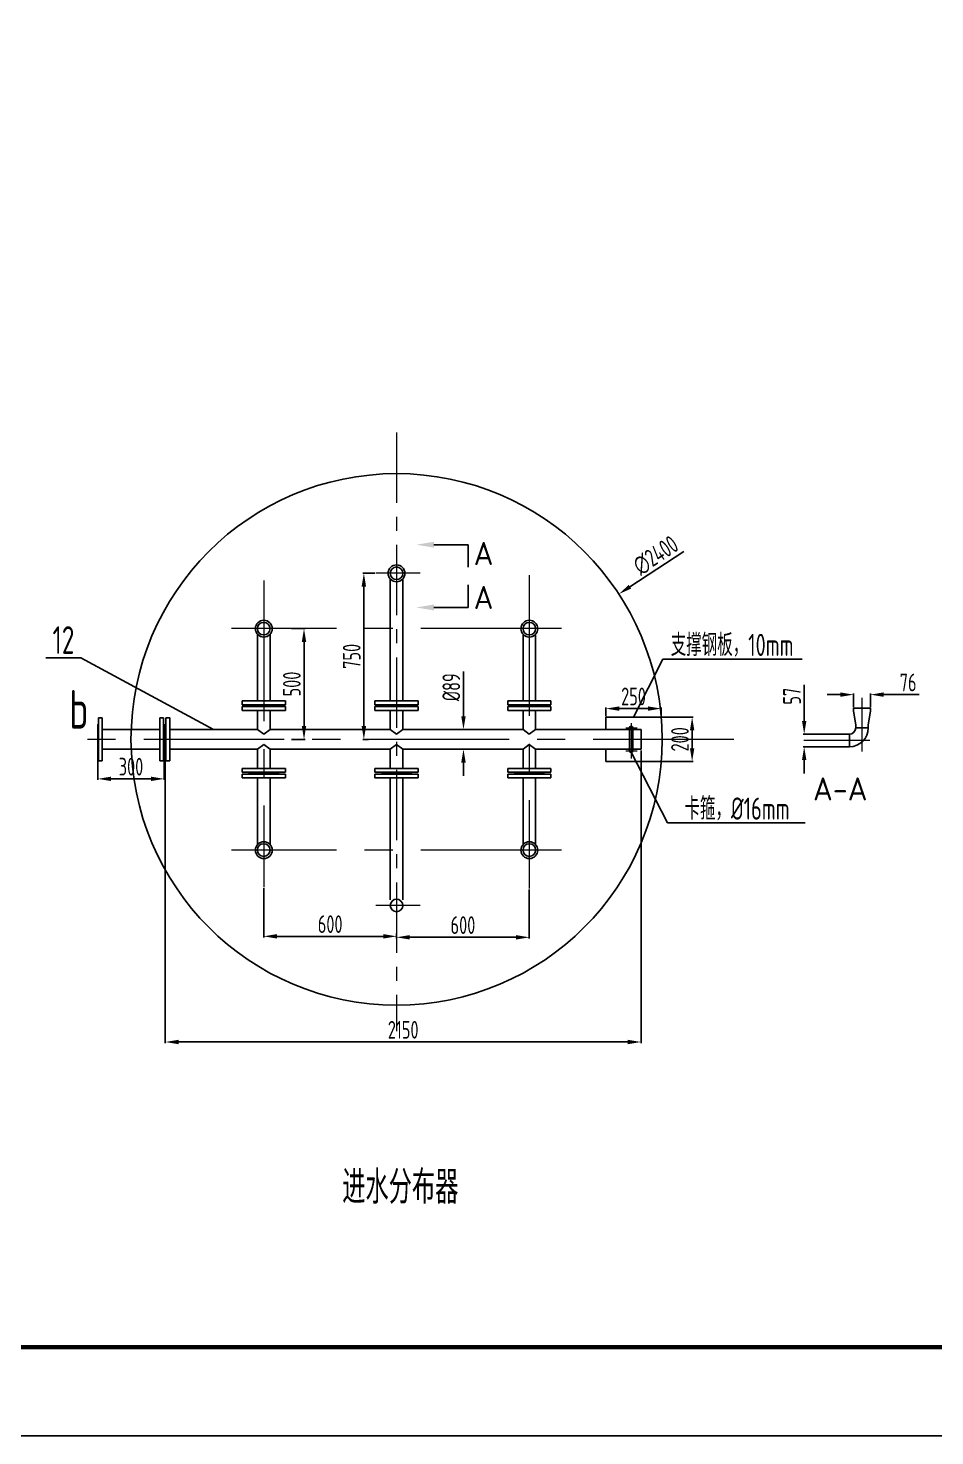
# Model space of a CAD drawing. Header units: millimetres. Extents: x -698490 to -638799, y 1500932 to 3009043.
# Drawn here: x -653196 to -649098, y 1500932 to 1507289 of the extents above; entities that cross this region are included whole.
import ezdxf

# ---------------------------------------------------------------- set-up
doc = ezdxf.new("R2010")
doc.units = ezdxf.units.MM
doc.header["$LTSCALE"] = 100
doc.header["$MEASUREMENT"] = 0
doc.linetypes.add('CENTER', pattern=[50.8, 31.75, -6.35, 6.35, -6.35])
doc.layers.get('0').update_dxf_attribs({"linetype": 'CONTINUOUS'})
doc.layers.get('DEFPOINTS').update_dxf_attribs({"linetype": 'CONTINUOUS'})
doc.layers.add('DIM', color=3, linetype='CONTINUOUS')
doc.layers.add('文字', color=7, linetype='CONTINUOUS')
for name, color, linetype, lineweight in [('中心线虚线', 1, 'CENTER', 13), ('图框线层', 1, 'CONTINUOUS', 60), ('标注', 3, 'CONTINUOUS', 15), ('设备', 4, 'CONTINUOUS', 25)]:
    doc.layers.add(name, color=color, linetype=linetype, lineweight=lineweight)
doc.styles.get("Standard").update_dxf_attribs({"font": 'tssdeng.shx', "width": 0.7, "bigfont": 'hztxt.shx'})
doc.styles.add('尺寸标注', font='Tssdeng.shx', dxfattribs={"width": 0.7, "bigfont": 'hztxt.shx'})
doc.dimstyles.new('ISO-100', dxfattribs={"dimtxt": 80, "dimasz": 60, "dimexe": 5, "dimexo": 5, "dimgap": 15, "dimtad": 1, "dimdec": 0, "dimzin": 0, "dimdsep": 46, "dimtxsty": 'Standard', "dimcen": 0, "dimadec": 0, "dimazin": 0, "dimtfac": 1, "dimtdec": 0, "dimtofl": 0, "dimtmove": 0, "dimatfit": 3, "dimfxl": 0, "dimtolj": 1, "dimtzin": 0, "dimarcsym": 0})

# ---------------------------------------------------------------- blocks, each defined once
blk = doc.blocks.new('*D85')
at = {"layer": 'DEFPOINTS', "color": 0}
for p in [(-650526.6, 1504733.3), (-652535.8, 1503420.6)]:
    blk.add_point(p, dxfattribs=at)
at = {"layer": '标注', "color": 0, "lineweight": -2, "ltscale": 0.5}
blk.add_line((-650233.3, 1504924.9), (-650476.4, 1504766.1), dxfattribs=at)
at = {"layer": '标注', "color": 0}
blk.add_solid([(-650481.8, 1504774.5), (-650470.9, 1504757.7), (-650526.6, 1504733.3)], dxfattribs=at)
at = {"layer": '标注', "color": 0, "ltscale": 0.5, "insert": (-650359.8, 1504908), "char_height": 80, "attachment_point": 5, "rotation": 33.1583}
blk.add_mtext('\\A1;∅2400', dxfattribs=at)
blk = doc.blocks.new('*D88')
at = {"layer": 'DEFPOINTS', "color": 0}
for p in [(-649689.1, 1504100.4), (-649600.7, 1504100.4), (-649594.9, 1504043.4)]:
    blk.add_point(p, dxfattribs=at)
at = {"layer": '标注', "color": 0, "lineweight": -2, "ltscale": 0.5}
for p, q in [((-649689.1, 1504160.4), (-649689.1, 1504323.6)), ((-649605.7, 1504100.4), (-649694.1, 1504100.4)), ((-649599.9, 1504043.4), (-649694.1, 1504043.4)), ((-649689.1, 1503983.4), (-649689.1, 1503923.4))]:
    blk.add_line(p, q, dxfattribs=at)
at = {"layer": '标注', "color": 0}
for points in [[(-649699.1, 1504160.4), (-649679.1, 1504160.4), (-649689.1, 1504100.4)], [(-649679.1, 1503983.4), (-649699.1, 1503983.4), (-649689.1, 1504043.4)]]:
    blk.add_solid(points, dxfattribs=at)
at = {"layer": '标注', "color": 0, "ltscale": 0.5, "insert": (-649744.1, 1504272), "char_height": 80, "attachment_point": 5, "rotation": 90}
blk.add_mtext('\\A1;57', dxfattribs=at)
blk = doc.blocks.new('*D89')
at = {"layer": 'DEFPOINTS', "color": 0}
for p in [(-649389.8, 1504279), (-649465.8, 1504217.9), (-649389.8, 1504217.9)]:
    blk.add_point(p, dxfattribs=at)
at = {"layer": '标注', "color": 0, "lineweight": -2, "ltscale": 0.5}
for p, q in [((-649525.8, 1504279), (-649585.8, 1504279)), ((-649465.8, 1504222.9), (-649465.8, 1504284)), ((-649389.8, 1504222.9), (-649389.8, 1504284)), ((-649329.8, 1504279), (-649168.8, 1504279))]:
    blk.add_line(p, q, dxfattribs=at)
at = {"layer": '标注', "color": 0}
for points in [[(-649525.8, 1504269), (-649525.8, 1504289), (-649465.8, 1504279)], [(-649329.8, 1504289), (-649329.8, 1504269), (-649389.8, 1504279)]]:
    blk.add_solid(points, dxfattribs=at)
at = {"layer": '标注', "color": 0, "ltscale": 0.5, "insert": (-649219.3, 1504334), "char_height": 80, "attachment_point": 5}
blk.add_mtext('\\A1;76', dxfattribs=at)
blk = doc.blocks.new('*D98')
at = {"layer": 'DEFPOINTS', "color": 0}
for p in [(-652881.2, 1504076.9), (-652581.2, 1504076.9), (-652581.2, 1503898.7)]:
    blk.add_point(p, dxfattribs=at)
at = {"layer": '标注', "color": 0, "lineweight": -2, "ltscale": 0.5}
for p, q in [((-652881.2, 1504071.9), (-652881.2, 1503893.7)), ((-652581.2, 1504071.9), (-652581.2, 1503893.7)), ((-652821.2, 1503898.7), (-652641.2, 1503898.7))]:
    blk.add_line(p, q, dxfattribs=at)
at = {"layer": '标注', "color": 0}
for points in [[(-652821.2, 1503908.7), (-652821.2, 1503888.7), (-652881.2, 1503898.7)], [(-652641.2, 1503888.7), (-652641.2, 1503908.7), (-652581.2, 1503898.7)]]:
    blk.add_solid(points, dxfattribs=at)
at = {"layer": '标注', "color": 0, "ltscale": 0.5, "insert": (-652731.2, 1503953.7), "char_height": 80, "attachment_point": 5}
blk.add_mtext('\\A1;300', dxfattribs=at)
blk = doc.blocks.new('*D99')
at = {"layer": 'DEFPOINTS', "color": 0}
for p in [(-650340.7, 1504177.2), (-650340.7, 1503977.2), (-650195.4, 1503977.2)]:
    blk.add_point(p, dxfattribs=at)
at = {"layer": '标注', "color": 0, "lineweight": -2, "ltscale": 0.5}
for p, q in [((-650335.7, 1504177.2), (-650190.4, 1504177.2)), ((-650195.4, 1504117.2), (-650195.4, 1504037.2)), ((-650335.7, 1503977.2), (-650190.4, 1503977.2))]:
    blk.add_line(p, q, dxfattribs=at)
at = {"layer": '标注', "color": 0}
for points in [[(-650185.4, 1504117.2), (-650205.4, 1504117.2), (-650195.4, 1504177.2)], [(-650205.4, 1504037.2), (-650185.4, 1504037.2), (-650195.4, 1503977.2)]]:
    blk.add_solid(points, dxfattribs=at)
at = {"layer": '标注', "color": 0, "ltscale": 0.5, "insert": (-650250.4, 1504077.2), "char_height": 80, "attachment_point": 5, "rotation": 90}
blk.add_mtext('\\A1;200', dxfattribs=at)
blk = doc.blocks.new('*D100')
at = {"layer": 'DEFPOINTS', "color": 0}
for p in [(-650335.4, 1504215.9), (-650585, 1504177.2), (-650335.4, 1504176.7)]:
    blk.add_point(p, dxfattribs=at)
at = {"layer": '标注', "color": 0, "lineweight": -2, "ltscale": 0.5}
for p, q in [((-650585, 1504182.2), (-650585, 1504220.9)), ((-650525, 1504215.9), (-650395.4, 1504215.9)), ((-650335.4, 1504181.7), (-650335.4, 1504220.9))]:
    blk.add_line(p, q, dxfattribs=at)
at = {"layer": '标注', "color": 0}
for points in [[(-650525, 1504225.9), (-650525, 1504205.9), (-650585, 1504215.9)], [(-650395.4, 1504205.9), (-650395.4, 1504225.9), (-650335.4, 1504215.9)]]:
    blk.add_solid(points, dxfattribs=at)
at = {"layer": '标注', "color": 0, "ltscale": 0.5, "insert": (-650460.2, 1504270.9), "char_height": 80, "attachment_point": 5}
blk.add_mtext('\\A1;250', dxfattribs=at)
blk = doc.blocks.new('*D101')
at = {"layer": 'DEFPOINTS', "color": 0}
for p in [(-652576.1, 1504047.8), (-650426.3, 1504032.4), (-650426.3, 1502710.4)]:
    blk.add_point(p, dxfattribs=at)
at = {"layer": '标注', "color": 0, "lineweight": -2, "ltscale": 0.5}
for p, q in [((-652576.1, 1504042.8), (-652576.1, 1502705.4)), ((-650426.3, 1504027.4), (-650426.3, 1502705.4)), ((-652516.1, 1502710.4), (-650486.3, 1502710.4))]:
    blk.add_line(p, q, dxfattribs=at)
at = {"layer": '标注', "color": 0}
for points in [[(-652516.1, 1502720.4), (-652516.1, 1502700.4), (-652576.1, 1502710.4)], [(-650486.3, 1502700.4), (-650486.3, 1502720.4), (-650426.3, 1502710.4)]]:
    blk.add_solid(points, dxfattribs=at)
at = {"layer": '标注', "color": 0, "ltscale": 0.5, "insert": (-651501.2, 1502765.4), "char_height": 80, "attachment_point": 5}
blk.add_mtext('\\A1;2150', dxfattribs=at)
blk = doc.blocks.new('*D102')
at = {"layer": 'DEFPOINTS', "color": 0}
for p in [(-652131.2, 1503409.7), (-651531.2, 1503204.9), (-651531.2, 1503187.5)]:
    blk.add_point(p, dxfattribs=at)
at = {"layer": '标注', "color": 0, "lineweight": -2, "ltscale": 0.5}
for p, q in [((-652131.2, 1503404.7), (-652131.2, 1503182.5)), ((-651531.2, 1503199.9), (-651531.2, 1503182.5)), ((-652071.2, 1503187.5), (-651591.2, 1503187.5))]:
    blk.add_line(p, q, dxfattribs=at)
at = {"layer": '标注', "color": 0}
for points in [[(-652071.2, 1503197.5), (-652071.2, 1503177.5), (-652131.2, 1503187.5)], [(-651591.2, 1503177.5), (-651591.2, 1503197.5), (-651531.2, 1503187.5)]]:
    blk.add_solid(points, dxfattribs=at)
at = {"layer": '标注', "color": 0, "ltscale": 0.5, "insert": (-651831.2, 1503242.5), "char_height": 80, "attachment_point": 5}
blk.add_mtext('\\A1;600', dxfattribs=at)
blk = doc.blocks.new('*D103')
at = {"layer": 'DEFPOINTS', "color": 0}
for p in [(-650931.2, 1503403.5), (-651531.2, 1503204.9), (-650931.2, 1503183.1)]:
    blk.add_point(p, dxfattribs=at)
at = {"layer": '标注', "color": 0, "lineweight": -2, "ltscale": 0.5}
for p, q in [((-650931.2, 1503398.5), (-650931.2, 1503178.1)), ((-651531.2, 1503199.9), (-651531.2, 1503178.1)), ((-651471.2, 1503183.1), (-650991.2, 1503183.1))]:
    blk.add_line(p, q, dxfattribs=at)
at = {"layer": '标注', "color": 0}
for points in [[(-651471.2, 1503193.1), (-651471.2, 1503173.1), (-651531.2, 1503183.1)], [(-650991.2, 1503173.1), (-650991.2, 1503193.1), (-650931.2, 1503183.1)]]:
    blk.add_solid(points, dxfattribs=at)
at = {"layer": '标注', "color": 0, "ltscale": 0.5, "insert": (-651231.2, 1503238.1), "char_height": 80, "attachment_point": 5}
blk.add_mtext('\\A1;600', dxfattribs=at)
blk = doc.blocks.new('*D104')
at = {"layer": 'DEFPOINTS', "color": 0}
for p in [(-652010.3, 1504576.9), (-651949.3, 1504576.9), (-652010.3, 1504076.9)]:
    blk.add_point(p, dxfattribs=at)
at = {"layer": '标注', "color": 0, "lineweight": -2, "ltscale": 0.5}
for p, q in [((-652005.3, 1504576.9), (-651944.3, 1504576.9)), ((-651949.3, 1504136.9), (-651949.3, 1504516.9)), ((-652005.3, 1504076.9), (-651944.3, 1504076.9))]:
    blk.add_line(p, q, dxfattribs=at)
at = {"layer": '标注', "color": 0}
for points in [[(-651939.3, 1504516.9), (-651959.3, 1504516.9), (-651949.3, 1504576.9)], [(-651959.3, 1504136.9), (-651939.3, 1504136.9), (-651949.3, 1504076.9)]]:
    blk.add_solid(points, dxfattribs=at)
at = {"layer": '标注', "color": 0, "ltscale": 0.5, "insert": (-652004.3, 1504326.9), "char_height": 80, "attachment_point": 5, "rotation": 90}
blk.add_mtext('\\A1;500', dxfattribs=at)
blk = doc.blocks.new('*D105')
at = {"layer": 'DEFPOINTS', "color": 0}
for p in [(-651678.9, 1504826.9), (-651624.2, 1504826.9), (-651652.7, 1504076.9)]:
    blk.add_point(p, dxfattribs=at)
at = {"layer": '标注', "color": 0, "lineweight": -2, "ltscale": 0.5}
for p, q in [((-651629.2, 1504826.9), (-651683.9, 1504826.9)), ((-651678.9, 1504136.9), (-651678.9, 1504766.9)), ((-651657.7, 1504076.9), (-651683.9, 1504076.9))]:
    blk.add_line(p, q, dxfattribs=at)
at = {"layer": '标注', "color": 0}
for points in [[(-651668.9, 1504766.9), (-651688.9, 1504766.9), (-651678.9, 1504826.9)], [(-651688.9, 1504136.9), (-651668.9, 1504136.9), (-651678.9, 1504076.9)]]:
    blk.add_solid(points, dxfattribs=at)
at = {"layer": '标注', "color": 0, "ltscale": 0.5, "insert": (-651733.9, 1504451.9), "char_height": 80, "attachment_point": 5, "rotation": 90}
blk.add_mtext('\\A1;750', dxfattribs=at)
blk = doc.blocks.new('*D111')
at = {"layer": 'DEFPOINTS', "color": 0}
for p in [(-651231.2, 1504121.4), (-651228.7, 1504121.4), (-651231.2, 1504032.4)]:
    blk.add_point(p, dxfattribs=at)
at = {"layer": '标注', "color": 0, "lineweight": -2, "ltscale": 0.5}
for p, q in [((-651228.7, 1504181.4), (-651228.7, 1504383.4)), ((-651226.2, 1504121.4), (-651223.7, 1504121.4)), ((-651226.2, 1504032.4), (-651223.7, 1504032.4)), ((-651228.7, 1503972.4), (-651228.7, 1503912.4))]:
    blk.add_line(p, q, dxfattribs=at)
at = {"layer": '标注', "color": 0}
for points in [[(-651238.7, 1504181.4), (-651218.7, 1504181.4), (-651228.7, 1504121.4)], [(-651218.7, 1503972.4), (-651238.7, 1503972.4), (-651228.7, 1504032.4)]]:
    blk.add_solid(points, dxfattribs=at)
at = {"layer": '标注', "color": 0, "ltscale": 0.5, "insert": (-651283.7, 1504312.4), "char_height": 80, "attachment_point": 5, "rotation": 90}
blk.add_mtext('\\A1;%%C89', dxfattribs=at)

msp = doc.modelspace()

# ---------------------------------------------------------------- linework, layer by layer
at = {"color": 1}
for p, q in [((-652958.5, 1504445.7), (-653116.3, 1504445.7)), ((-649698.8, 1504439.7), (-650328.2, 1504439.7)), ((-649684.1, 1503700.6), (-650306.1, 1503700.6))]:
    msp.add_line(p, q, dxfattribs=at)
for p, q in [((-652357.9, 1504121.4), (-652958.5, 1504445.7)), ((-650328.2, 1504439.7), (-650459.8, 1504177.2)), ((-650306.1, 1503700.6), (-650470.7, 1504018.8))]:
    msp.add_line(p, q)
msp.add_lwpolyline([(-662559.2, 1500931.8), (-638799.2, 1500931.8), (-638799.2, 1517731.8), (-662559.2, 1517731.8)], close=True)
at = {"layer": 'DIM', "color": 3, "ltscale": 150}
for p, q in [((-651362.1, 1504956), (-651207.1, 1504956)), ((-651362.1, 1504672.6), (-651207.1, 1504672.6))]:
    msp.add_line(p, q, dxfattribs=at)
at = {"layer": 'DIM', "ltscale": 150}
for p, q in [((-651207.1, 1504854), (-651207.1, 1504956)), ((-651207.1, 1504774.6), (-651207.1, 1504672.6))]:
    msp.add_line(p, q, dxfattribs=at)
at = {"layer": 'DIM', "color": 3, "ltscale": 150}
for points in [[(-651362.1, 1504969.3), (-651362.1, 1504942.7), (-651442.1, 1504956)], [(-651362.1, 1504659.2), (-651362.1, 1504685.9), (-651442.1, 1504672.6)]]:
    msp.add_solid(points, dxfattribs=at)
at = {"layer": '中心线虚线', "ltscale": 0.1}
msp.add_line((-651531.2, 1505463.2), (-651531.2, 1502759.5), dxfattribs=at)
at = {"layer": '中心线虚线', "ltscale": 0.2}
for p, q in [((-652131.2, 1504794.3), (-652131.2, 1503409.7)), ((-651424.5, 1504826.9), (-651624.2, 1504826.9)), ((-650931.2, 1504818.6), (-650931.2, 1503403.5)), ((-650786.3, 1504576.9), (-652277.2, 1504576.9)), ((-649427.8, 1504265.1), (-649427.8, 1504022.6)), ((-650470.7, 1504150.4), (-650470.7, 1503991.2)), ((-650495.5, 1504128.4), (-650443.3, 1504128.4)), ((-650006.9, 1504076.9), (-653004.4, 1504076.9)), ((-650495.5, 1504025.5), (-650443.3, 1504025.5)), ((-649392.6, 1504071.9), (-649690.3, 1504071.9)), ((-650786.3, 1503576.9), (-652277.2, 1503576.9)), ((-651424.5, 1503326.9), (-651624.2, 1503326.9))]:
    msp.add_line(p, q, dxfattribs=at)
at = {"layer": '图框线层'}
msp.add_lwpolyline([(-661559.2, 1501331.8), (-639199.2, 1501331.8), (-639199.2, 1517331.8), (-661559.2, 1517331.8)], close=True, dxfattribs=at)
at = {"layer": '设备'}
for p, q in [((-651559.7, 1504801.8), (-651559.7, 1504250.6)), ((-651502.7, 1504801.8), (-651502.7, 1504250.6)), ((-652159.7, 1504551.8), (-652159.7, 1504250.6)), ((-652102.7, 1504551.8), (-652102.7, 1504250.6)), ((-650959.7, 1504551.8), (-650959.7, 1504250.6)), ((-650902.7, 1504551.8), (-650902.7, 1504250.6)), ((-652228.7, 1504250.6), (-652228.7, 1504233.6)), ((-652228.7, 1504250.6), (-652033.7, 1504250.6)), ((-652228.7, 1504233.6), (-652033.7, 1504233.6)), ((-652228.7, 1504207.8), (-652228.7, 1504224.8)), ((-652228.7, 1504224.8), (-652033.7, 1504224.8)), ((-652228.7, 1504207.8), (-652033.7, 1504207.8)), ((-652201.7, 1504233.6), (-652198.7, 1504230.6)), ((-652201.7, 1504224.8), (-652198.7, 1504227.8)), ((-652198.7, 1504230.6), (-652063.7, 1504230.6)), ((-652198.7, 1504227.8), (-652063.7, 1504227.8)), ((-652159.7, 1504207.8), (-652159.7, 1504121.4)), ((-652102.7, 1504207.8), (-652102.7, 1504121.4)), ((-652060.7, 1504233.6), (-652063.7, 1504230.6)), ((-652060.7, 1504224.8), (-652063.7, 1504227.8)), ((-652033.7, 1504250.6), (-652033.7, 1504233.6)), ((-652033.7, 1504207.8), (-652033.7, 1504224.8)), ((-651628.7, 1504250.6), (-651628.7, 1504233.6)), ((-651628.7, 1504250.6), (-651433.7, 1504250.6)), ((-651628.7, 1504233.6), (-651433.7, 1504233.6)), ((-651628.7, 1504207.8), (-651628.7, 1504224.8)), ((-651628.7, 1504224.8), (-651433.7, 1504224.8)), ((-651628.7, 1504207.8), (-651433.7, 1504207.8)), ((-651601.7, 1504233.6), (-651598.7, 1504230.6)), ((-651601.7, 1504224.8), (-651598.7, 1504227.8)), ((-651598.7, 1504230.6), (-651463.7, 1504230.6)), ((-651598.7, 1504227.8), (-651463.7, 1504227.8)), ((-651559.7, 1504207.8), (-651559.7, 1504121.4)), ((-651502.7, 1504207.8), (-651502.7, 1504121.4)), ((-651460.7, 1504233.6), (-651463.7, 1504230.6)), ((-651460.7, 1504224.8), (-651463.7, 1504227.8)), ((-651433.7, 1504250.6), (-651433.7, 1504233.6)), ((-651433.7, 1504207.8), (-651433.7, 1504224.8)), ((-651028.7, 1504250.6), (-651028.7, 1504233.6)), ((-651028.7, 1504250.6), (-650833.7, 1504250.6)), ((-651028.7, 1504233.6), (-650833.7, 1504233.6)), ((-651028.7, 1504207.8), (-651028.7, 1504224.8)), ((-651028.7, 1504224.8), (-650833.7, 1504224.8)), ((-651028.7, 1504207.8), (-650833.7, 1504207.8)), ((-651001.7, 1504233.6), (-650998.7, 1504230.6)), ((-651001.7, 1504224.8), (-650998.7, 1504227.8)), ((-650998.7, 1504230.6), (-650863.7, 1504230.6)), ((-650998.7, 1504227.8), (-650863.7, 1504227.8)), ((-650959.7, 1504207.8), (-650959.7, 1504121.4)), ((-650902.7, 1504207.8), (-650902.7, 1504121.4)), ((-650860.7, 1504233.6), (-650863.7, 1504230.6)), ((-650860.7, 1504224.8), (-650863.7, 1504227.8)), ((-650833.7, 1504250.6), (-650833.7, 1504233.6)), ((-650833.7, 1504207.8), (-650833.7, 1504224.8)), ((-652878.2, 1504147.4), (-652881.2, 1504144.4)), ((-652881.2, 1504144.4), (-652881.2, 1504009.4)), ((-652861.2, 1504174.4), (-652878.2, 1504174.4)), ((-652878.2, 1504174.4), (-652878.2, 1503979.4)), ((-652861.2, 1504174.4), (-652861.2, 1503979.4)), ((-652601.2, 1504174.4), (-652584.2, 1504174.4)), ((-652601.2, 1504174.4), (-652601.2, 1503979.4)), ((-652584.2, 1504174.4), (-652584.2, 1503979.4)), ((-652584.2, 1504147.4), (-652581.2, 1504144.4)), ((-652581.2, 1504144.4), (-652581.2, 1504009.4)), ((-652573.1, 1504147.4), (-652576.1, 1504144.4)), ((-652576.1, 1504144.4), (-652576.1, 1504009.4)), ((-652556.1, 1504174.4), (-652573.1, 1504174.4)), ((-652573.1, 1504174.4), (-652573.1, 1503979.4)), ((-652556.1, 1504174.4), (-652556.1, 1503979.4)), ((-650334.7, 1504177.2), (-650585, 1504177.2)), ((-650585, 1504177.2), (-650585, 1504121.4)), ((-652861.2, 1504121.4), (-652601.2, 1504121.4)), ((-652556.1, 1504121.4), (-652159.7, 1504121.4)), ((-652102.7, 1504121.4), (-651559.7, 1504121.4)), ((-651502.7, 1504121.4), (-650959.7, 1504121.4)), ((-650902.7, 1504121.4), (-650426.3, 1504121.4)), ((-650478.7, 1504128.4), (-650478.7, 1504025.5)), ((-650462.7, 1504128.4), (-650462.7, 1504025.5)), ((-650426.3, 1504121.4), (-650426.3, 1504032.4)), ((-652861.2, 1504032.4), (-652601.2, 1504032.4)), ((-652556.1, 1504032.4), (-652159.7, 1504032.4)), ((-652159.7, 1503946.1), (-652159.7, 1504032.4)), ((-652102.7, 1504032.4), (-651559.7, 1504032.4)), ((-652102.7, 1504032.4), (-651559.7, 1504032.4)), ((-652102.7, 1503946.1), (-652102.7, 1504032.4)), ((-651559.7, 1503946.1), (-651559.7, 1504032.4)), ((-651502.7, 1504032.4), (-650959.7, 1504032.4)), ((-651502.7, 1503946.1), (-651502.7, 1504032.4)), ((-651502.7, 1504032.4), (-650959.7, 1504032.4)), ((-650959.7, 1503946.1), (-650959.7, 1504032.4)), ((-650902.7, 1504032.4), (-650426.3, 1504032.4)), ((-650902.7, 1503946.1), (-650902.7, 1504032.4)), ((-650585, 1504032.4), (-650585, 1503977.2)), ((-652878.2, 1504006.4), (-652881.2, 1504009.4)), ((-652861.2, 1503979.4), (-652878.2, 1503979.4)), ((-652601.2, 1503979.4), (-652584.2, 1503979.4)), ((-652584.2, 1504006.4), (-652581.2, 1504009.4)), ((-652573.1, 1504006.4), (-652576.1, 1504009.4)), ((-652556.1, 1503979.4), (-652573.1, 1503979.4)), ((-650334.7, 1503977.2), (-650585, 1503977.2)), ((-652228.7, 1503946.1), (-652228.7, 1503929.1)), ((-652228.7, 1503946.1), (-652033.7, 1503946.1)), ((-652228.7, 1503929.1), (-652033.7, 1503929.1)), ((-652228.7, 1503903.3), (-652228.7, 1503920.3)), ((-652228.7, 1503920.3), (-652033.7, 1503920.3)), ((-652228.7, 1503903.3), (-652033.7, 1503903.3)), ((-652201.7, 1503929.1), (-652198.7, 1503926.1)), ((-652201.7, 1503920.3), (-652198.7, 1503923.3)), ((-652198.7, 1503926.1), (-652063.7, 1503926.1)), ((-652198.7, 1503923.3), (-652063.7, 1503923.3)), ((-652159.7, 1503602.1), (-652159.7, 1503903.3)), ((-652102.7, 1503602.1), (-652102.7, 1503903.3)), ((-652060.7, 1503929.1), (-652063.7, 1503926.1)), ((-652060.7, 1503920.3), (-652063.7, 1503923.3)), ((-652033.7, 1503946.1), (-652033.7, 1503929.1)), ((-652033.7, 1503903.3), (-652033.7, 1503920.3)), ((-651628.7, 1503946.1), (-651628.7, 1503929.1)), ((-651628.7, 1503946.1), (-651433.7, 1503946.1)), ((-651628.7, 1503929.1), (-651433.7, 1503929.1)), ((-651628.7, 1503903.3), (-651628.7, 1503920.3)), ((-651628.7, 1503920.3), (-651433.7, 1503920.3)), ((-651628.7, 1503903.3), (-651433.7, 1503903.3)), ((-651601.7, 1503929.1), (-651598.7, 1503926.1)), ((-651601.7, 1503920.3), (-651598.7, 1503923.3)), ((-651598.7, 1503926.1), (-651463.7, 1503926.1)), ((-651598.7, 1503923.3), (-651463.7, 1503923.3)), ((-651559.7, 1503352.1), (-651559.7, 1503903.3)), ((-651502.7, 1503352.1), (-651502.7, 1503903.3)), ((-651460.7, 1503929.1), (-651463.7, 1503926.1)), ((-651460.7, 1503920.3), (-651463.7, 1503923.3)), ((-651433.7, 1503946.1), (-651433.7, 1503929.1)), ((-651433.7, 1503903.3), (-651433.7, 1503920.3)), ((-651028.7, 1503946.1), (-651028.7, 1503929.1)), ((-651028.7, 1503946.1), (-650833.7, 1503946.1)), ((-651028.7, 1503929.1), (-650833.7, 1503929.1)), ((-651028.7, 1503903.3), (-651028.7, 1503920.3)), ((-651028.7, 1503920.3), (-650833.7, 1503920.3)), ((-651028.7, 1503903.3), (-650833.7, 1503903.3)), ((-651001.7, 1503929.1), (-650998.7, 1503926.1)), ((-651001.7, 1503920.3), (-650998.7, 1503923.3)), ((-650998.7, 1503926.1), (-650863.7, 1503926.1)), ((-650998.7, 1503923.3), (-650863.7, 1503923.3)), ((-650959.7, 1503602.1), (-650959.7, 1503903.3)), ((-650902.7, 1503602.1), (-650902.7, 1503903.3)), ((-650860.7, 1503929.1), (-650863.7, 1503926.1)), ((-650860.7, 1503920.3), (-650863.7, 1503923.3)), ((-650833.7, 1503946.1), (-650833.7, 1503929.1)), ((-650833.7, 1503903.3), (-650833.7, 1503920.3))]:
    msp.add_line(p, q, dxfattribs=at)
at = {"layer": '设备', "ltscale": 0.5}
for p, q in [((-649465.8, 1504217.9), (-649389.8, 1504217.9)), ((-649465.8, 1504217.9), (-649465.8, 1504205.2)), ((-649456.3, 1504141.6), (-649465.8, 1504205.2)), ((-649389.8, 1504205.2), (-649399.3, 1504141.6)), ((-649389.8, 1504217.9), (-649389.8, 1504205.2)), ((-649456.3, 1504141.6), (-649456.3, 1504128.9)), ((-649399.3, 1504141.6), (-649399.3, 1504128.9)), ((-652159.7, 1504121.4), (-652131.2, 1504100.4)), ((-652131.2, 1504100.4), (-652102.7, 1504121.4)), ((-651559.7, 1504121.4), (-651531.2, 1504100.4)), ((-651531.2, 1504100.4), (-651502.7, 1504121.4)), ((-650959.7, 1504121.4), (-650931.2, 1504100.4)), ((-650931.2, 1504100.4), (-650902.7, 1504121.4)), ((-649484.8, 1504100.4), (-649620.3, 1504100.4)), ((-649484.8, 1504043.4), (-649484.8, 1504100.4)), ((-649399.3, 1504128.9), (-649456.3, 1504128.9)), ((-649399.3, 1504128.9), (-649456.3, 1504128.9)), ((-652159.7, 1504032.4), (-652131.2, 1504053.5)), ((-652131.2, 1504053.5), (-652102.7, 1504032.4)), ((-651559.7, 1504032.4), (-651531.2, 1504053.5)), ((-651531.2, 1504053.5), (-651502.7, 1504032.4)), ((-650959.7, 1504032.4), (-650931.2, 1504053.5)), ((-650931.2, 1504053.5), (-650902.7, 1504032.4)), ((-649484.8, 1504043.4), (-649623.9, 1504043.4))]:
    msp.add_line(p, q, dxfattribs=at)
at = {"layer": '设备'}
msp.add_circle((-651531.2, 1504076.9), 1200, dxfattribs=at)
at = {"layer": '设备', "ltscale": 0.5}
for centre, radius in [((-651531.2, 1504826.9), 38), ((-651531.2, 1504826.9), 28.5), ((-652131.2, 1504576.9), 38), ((-652131.2, 1504576.9), 28.5), ((-650931.2, 1504576.9), 38), ((-650931.2, 1504576.9), 28.5), ((-652131.2, 1503576.9), 38), ((-652131.2, 1503576.9), 28.5), ((-650931.2, 1503576.9), 38), ((-650931.2, 1503576.9), 28.5), ((-651531.2, 1503326.9), 28.5)]:
    msp.add_circle(centre, radius, dxfattribs=at)
at = {"layer": '设备'}
for centre, start, end in [((-650470.7, 1504128.4), 0, 180), ((-650470.7, 1504025.5), 180, 0)]:
    msp.add_arc(centre, 8, start, end, dxfattribs=at)
at = {"layer": '设备', "ltscale": 0.5}
for radius in [85.5, 28.5]:
    msp.add_arc((-649484.8, 1504128.9), radius, 270, 0, dxfattribs=at)

# ---------------------------------------------------------------- texts
at = {"attachment_point": 5, "style": '尺寸标注'}
for s, insert, char_height, width in [('12', (-653036.3, 1504525.6), 125, 375), ('支撑钢板，10mm', (-650014.7, 1504501.9), 100, 1604.732), ('卡箍，%%C16mm', (-649992.5, 1503762.9), 100, 1604.732), ('进水分布器', (-651514.1, 1502054.6), 150, 1304.847)]:
    msp.add_mtext(s, dxfattribs=dict(at, insert=insert, char_height=char_height, width=width))
at = {"color": 2, "insert": (-652967.2, 1504212.7), "char_height": 175, "width": 375, "attachment_point": 5, "style": '尺寸标注'}
msp.add_mtext('b', dxfattribs=at)
at = {"layer": '文字', "color": 3}
for s, height, p in [('A', 104, (-651182.5, 1504864.3)), ('A', 104, (-651182.5, 1504665.8)), ('A-A', 103.95, (-649649, 1503801.4))]:
    msp.add_text(s, height=height, dxfattribs=at).set_placement(p)

# ---------------------------------------------------------------- dimensions: what is measured, and where the dimension line sits
at = {"layer": '标注', "ltscale": 0.5}
dim = msp.add_diameter_dim_2p(p1=(-652535.8, 1503420.6), p2=(-650526.6, 1504733.3), dimstyle='ISO-100', dxfattribs=at)
dim.commit()
dim.dimension.update_dxf_attribs({"geometry": '*D85', "text_midpoint": (-650359.8, 1504908)})
for base, p1, p2, picture, middle in [((-651678.9, 1504826.9), (-651652.7, 1504076.9), (-651624.2, 1504826.9), '*D105', (-651733.9, 1504451.9)), ((-651949.3, 1504576.9), (-652010.3, 1504076.9), (-652010.3, 1504576.9), '*D104', (-652004.3, 1504326.9)), ((-649689.1, 1504100.4), (-649594.9, 1504043.4), (-649600.7, 1504100.4), '*D88', (-649744.1, 1504272)), ((-650195.4, 1503977.2), (-650340.7, 1504177.2), (-650340.7, 1503977.2), '*D99', (-650250.4, 1504077.2))]:
    dim = msp.add_linear_dim(base=base, p1=p1, p2=p2, angle=90, dimstyle='ISO-100', dxfattribs=at)
    dim.commit()
    dim.dimension.update_dxf_attribs({"geometry": picture, "text_midpoint": middle})
dim = msp.add_linear_dim(base=(-651228.7, 1504121.4), p1=(-651231.2, 1504032.4), p2=(-651231.2, 1504121.4), angle=90, text='%%C89', dimstyle='ISO-100', dxfattribs=at)
dim.commit()
dim.dimension.update_dxf_attribs({"geometry": '*D111', "text_midpoint": (-651283.7, 1504312.4)})
for base, p1, p2, picture, middle in [((-649389.8, 1504279), (-649465.8, 1504217.9), (-649389.8, 1504217.9), '*D89', (-649219.3, 1504334)), ((-650335.4, 1504215.9), (-650585, 1504177.2), (-650335.4, 1504176.7), '*D100', (-650460.2, 1504270.9)), ((-652581.2, 1503898.7), (-652881.2, 1504076.9), (-652581.2, 1504076.9), '*D98', (-652731.2, 1503953.7)), ((-650426.3, 1502710.4), (-652576.1, 1504047.8), (-650426.3, 1504032.4), '*D101', (-651501.2, 1502765.4)), ((-651531.2, 1503187.5), (-652131.2, 1503409.7), (-651531.2, 1503204.9), '*D102', (-651831.2, 1503242.5)), ((-650931.2, 1503183.1), (-651531.2, 1503204.9), (-650931.2, 1503403.5), '*D103', (-651231.2, 1503238.1))]:
    dim = msp.add_linear_dim(base=base, p1=p1, p2=p2, dimstyle='ISO-100', dxfattribs=at)
    dim.commit()
    dim.dimension.update_dxf_attribs({"geometry": picture, "text_midpoint": middle})

doc.saveas('drawing.dxf')
